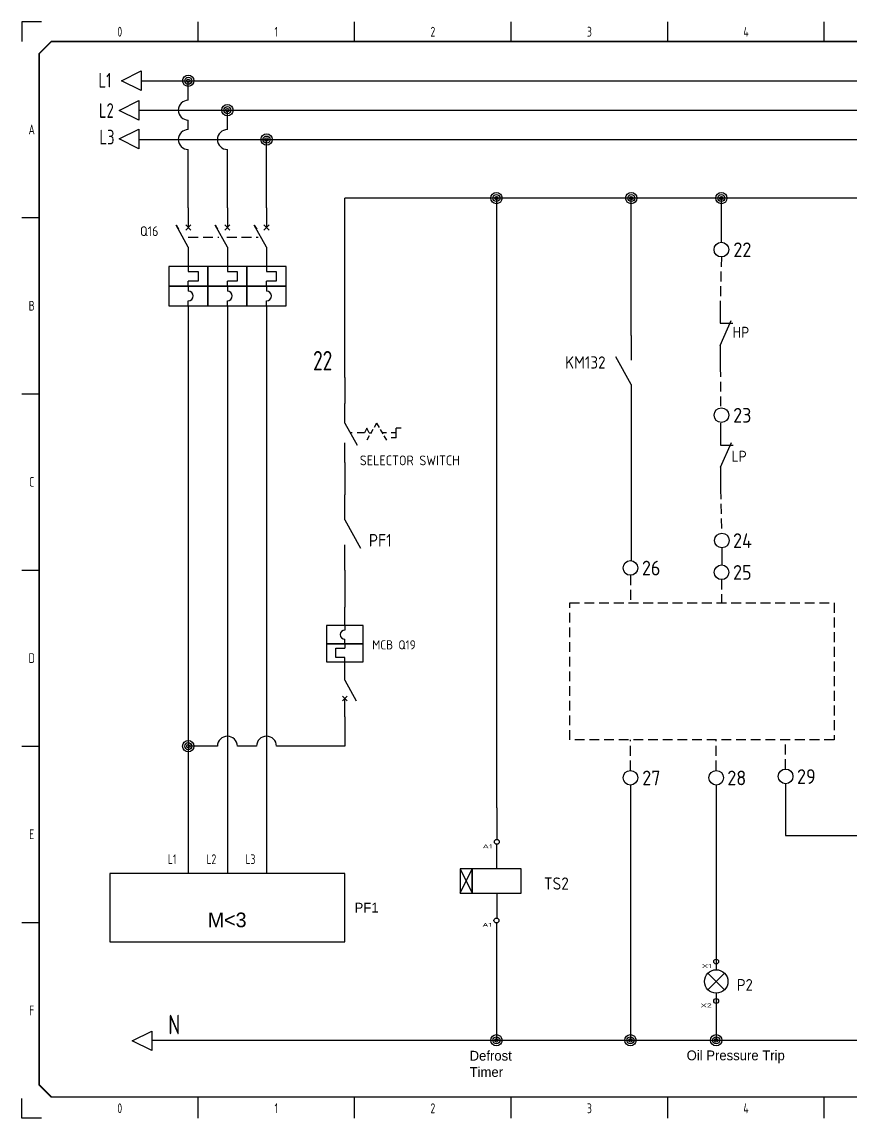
# Model space of a CAD drawing. Extents: x 5 to 415, y 5 to 285.
# Drawn here: x 5 to 216.6, y 5 to 285 of the extents above; entities that cross this region are included whole.
import ezdxf
from ezdxf.enums import TextEntityAlignment as Align

# ---------------------------------------------------------------- set-up
doc = ezdxf.new("R2010")
doc.units = 0
doc.header["$LTSCALE"] = 10
doc.linetypes.add('NASCOSTA', pattern=[0.375, 0.25, -0.125])
for name, color, linetype in [('LINK', 7, 'NASCOSTA'), ('SYMS', 7, 'Continuous'), ('TAGS', 4, 'Continuous'), ('TERMS', 3, 'Continuous'), ('TITLE', 7, 'Continuous'), ('Title blocks', 7, 'Continuous'), ('WIRECOPY', 70, 'Continuous'), ('WIREFIXED', 4, 'Continuous'), ('WIRES', 7, 'Continuous')]:
    doc.layers.add(name, color=color, linetype=linetype)
doc.styles.add('ISO8', font='ISO8.shx', dxfattribs={"width": 0.8})
doc.styles.add('ITALIC', font='ITALIC')
doc.styles.add('SIMPLEX', font='simplex')
doc.styles.add('WD_IEC', font='ISOCP2.shx', dxfattribs={"width": 0.9, "height": 4})

# ---------------------------------------------------------------- blocks, each defined once
blk = doc.blocks.new('Title_blocks_A3')
at = {"layer": 'TITLE', "const_width": 0.392}
blk.add_lwpolyline([(372.89, 13.53), (372.89, 276.86), (369.75, 280), (12.53, 280), (9.39, 276.86), (9.39, 13.53), (12.53, 10.39), (369.75, 10.39)], close=True, dxfattribs=at)
at = {"layer": 'Title blocks', "color": 7}
for p, q in [((50, 280), (50, 285)), ((90, 280), (90, 285)), ((130, 280), (130, 285)), ((170, 280), (170, 285)), ((5, 235), (9.39, 235)), ((5, 190), (9.39, 190)), ((5, 100), (9.39, 100)), ((5, 55), (9.39, 55)), ((50, 5), (50, 10.39)), ((90, 5), (90, 10.39)), ((130, 5), (130, 10.39)), ((170, 5), (170, 10.39))]:
    blk.add_line(p, q, dxfattribs=at)
at = {"layer": 'Title blocks', "color": 2}
for p, q in [((210, 280), (210, 285)), ((5, 145), (9.39, 145)), ((210, 5), (210, 10.39))]:
    blk.add_line(p, q, dxfattribs=at)
at = {"layer": 'Title blocks'}
for points in [[(10, 285), (5, 285), (5, 280)], [(10, 5), (5, 5), (5, 10)]]:
    blk.add_lwpolyline(points, dxfattribs=at)
at = {"layer": 'TITLE', "color": 1, "style": 'ITALIC'}
for tag, height, p in [('TITLE#1', 1.5, (393.23, 52.79)), ('TITLE#2', 1.5, (393.23, 50.25)), ('TITLE#3', 1.5, (393.23, 47.71)), ('TITLE#4', 1.5, (393.23, 45.16)), ('DWG#', 2, (393.23, 20.38))]:
    blk.add_attdef(tag, text='', height=height, dxfattribs=at).set_placement(p, align=Align.CENTER)
at = {"layer": 'TITLE', "color": 1, "style": 'SIMPLEX'}
blk.add_attdef('CAD#', (376.32, 34.6), '', height=1.25, rotation=90, dxfattribs=at)
at = {"layer": 'TITLE', "color": 1}
for tag, p, height, style in [('ENGINEER', (381.68, 34.6), 1.25, 'ITALIC'), ('CHKDBY', (396.6, 34.6), 1.25, 'ITALIC'), ('JOB#', (384.53, 30.65), 1.25, 'SIMPLEX'), ('DRAWNBY', (397.48, 30.65), 1.25, 'ITALIC'), ('SCALE', (383.14, 26.88), 1.25, 'SIMPLEX'), ('DATE', (396.4, 26.88), 1.25, 'SIMPLEX'), ('SHTS', (397.95, 13.15), 2, 'ITALIC')]:
    blk.add_attdef(tag, p, '', height=height, dxfattribs=dict(at, style=style))
at = {"layer": 'TITLE', "color": 1, "style": 'ITALIC'}
blk.add_attdef('SH#', text='', height=2, dxfattribs=at).set_placement((389.77, 13.15), align=Align.RIGHT)
at = {"layer": 'TITLE', "color": 7, "flags": 9}
blk.add_attdef('WD_TB', (381.46, 10.39), '', height=1.57, dxfattribs=at)
at = {"layer": 'Title blocks', "style": 'ISO8', "width": 0.8}
for s, p in [('0', (30, 282.5)), ('1', (70, 282.5)), ('2', (110, 282.5)), ('3', (150, 282.5)), ('4', (190, 282.5)), ('A', (7.5, 257.5)), ('B', (7.5, 212.5)), ('C', (7.5, 167.5)), ('D', (7.5, 122.5)), ('E', (7.5, 77.5)), ('F', (7.5, 32.5)), ('0', (30, 7.5)), ('1', (70, 7.5)), ('2', (110, 7.5)), ('3', (150, 7.5)), ('4', (190, 7.5))]:
    blk.add_text(s, height=2.5, dxfattribs=at).set_placement(p, align=Align.MIDDLE)
blk = doc.blocks.new('WD_WNH')
at = {"linetype": 'Continuous', "style": 'WD_IEC', "width": 0.8}
blk.add_attdef('WIRENO', text='', height=2.5, dxfattribs=at).set_placement((0, 0.75), align=Align.CENTER)
at = {"style": 'WD_IEC', "flags": 1}
for tag, p in [('W08USER', (0, 0.375)), ('W04USER', (0, 0.875)), ('W05USER', (0, 0.75)), ('W09USER', (0, 0.25)), ('W03USER', (0, 1)), ('W06USER', (0, 0.625)), ('W07USER', (0, 0.5)), ('W02USER', (0, 1.125)), ('W01USER', (0, 1.25)), ('W10USER', (0, 0.125))]:
    blk.add_attdef(tag, text='', height=0.08, dxfattribs=at).set_placement(p, align=Align.CENTER)
blk = doc.blocks.new('VCB11Q9')
for p, q in [((0, 7.5), (0, 2.5)), ((0, -2.5), (-3.12, 3.12)), ((-3.12, 3.12), (-2.52, 2.03)), ((-0.66, 1.84), (0.66, 3.16)), ((-0.66, 3.16), (0.66, 1.84)), ((0, -2.5), (0, -7.5)), ((0, -7.5), (0, -8.75)), ((0, -8.75), (2.5, -8.75)), ((2.5, -8.75), (2.5, -11.25)), ((0, -12.5), (0, -11.25)), ((2.5, -11.25), (0, -11.25)), ((0, -12.5), (0, -13.75)), ((0, -17.5), (0, -16.25)), ((0, -17.5), (0, -22.5))]:
    blk.add_line(p, q)
for points in [[(-5, -7.5), (-5, -12.5), (5, -12.5), (5, -7.5)], [(-5, -12.5), (-5, -17.5), (5, -17.5), (5, -12.5)]]:
    blk.add_lwpolyline(points, close=True)
blk.add_arc((0, -15), 1.25, 270, 90)
at = {"style": 'WD_IEC'}
for tag, p in [('INST', (-7.62, 6.3)), ('LOC', (-7.62, 3.3)), ('TAG1', (-7.62, 0.3)), ('RATING1', (-7.62, -2.7)), ('DESC1', (-7.62, -15.05)), ('DESC2', (-7.62, -18.05)), ('DESC3', (-7.62, -21.05))]:
    blk.add_attdef(tag, text='', height=2.5, dxfattribs=at).set_placement(p, align=Align.RIGHT)
blk.add_attdef('TERM01', text='', height=2, rotation=90, dxfattribs=at).set_placement((-1, 7.5), align=Align.RIGHT)
at = {"style": 'WD_IEC', "flags": 1}
for tag, p, height in [('X2TERM01', (0, 7.5), 0.32), ('X4LINK', (-2.15, 0), 0.32), ('X1LINK', (0.02, 0), 0.32), ('CONTACT', (-5.15, -7.55), 1), ('COMMON', (-3.9, -8.8), 1), ('ASSYCODE', (0.69, -18.77), 1), ('FAMILY', (0.69, -20.27), 1), ('X8TERM02', (0, -22.5), 0.32), ('CATDESC', (0.69, -21.77), 1)]:
    blk.add_attdef(tag, p, '', height=height, dxfattribs=at)
at = {"style": 'WD_IEC', "flags": 9}
for tag, p in [('MFG', (7.81, 5.44)), ('CAT', (7.81, 2.94))]:
    blk.add_attdef(tag, text='', height=1.5, dxfattribs=at).set_placement(p, align=Align.RIGHT)
at = {"lineweight": 15, "style": 'WD_IEC'}
blk.add_attdef('XREF', text='', height=2.5, dxfattribs=at).set_placement((-7.62, -12.05), align=Align.RIGHT)
at = {"style": 'WD_IEC'}
blk.add_attdef('TERM02', (-1, -22.5), '', height=2, rotation=90, dxfattribs=at)
blk = doc.blocks.new('VCB21Q9')
for p, q in [((0, 7.5), (0, 2.5)), ((0, -2.5), (-3.12, 3.12)), ((-3.12, 3.12), (-2.52, 2.03)), ((-0.66, 1.84), (0.66, 3.16)), ((-0.66, 3.16), (0.66, 1.84)), ((0, -2.5), (0, -7.5)), ((0, -7.5), (0, -8.75)), ((0, -8.75), (2.5, -8.75)), ((2.5, -8.75), (2.5, -11.25)), ((0, -12.5), (0, -11.25)), ((2.5, -11.25), (0, -11.25)), ((0, -12.5), (0, -13.75)), ((0, -17.5), (0, -16.25)), ((0, -17.5), (0, -22.5))]:
    blk.add_line(p, q)
for points in [[(-5, -7.5), (-5, -12.5), (5, -12.5), (5, -7.5)], [(-5, -12.5), (-5, -17.5), (5, -17.5), (5, -12.5)]]:
    blk.add_lwpolyline(points, close=True)
blk.add_arc((0, -15), 1.25, 270, 90)
at = {"style": 'WD_IEC'}
for tag, p in [('INST', (-5.27, 9.9)), ('LOC', (-5.27, 6.9)), ('TAG2', (-5.27, 3.9)), ('DESC1', (-8.42, -12.55)), ('DESC2', (-8.42, -15.55)), ('DESC3', (-8.42, -18.55))]:
    blk.add_attdef(tag, text='', height=2.5, dxfattribs=at).set_placement(p, align=Align.RIGHT)
blk.add_attdef('TERM01', text='', height=2, rotation=90, dxfattribs=at).set_placement((-1, 7.5), align=Align.RIGHT)
at = {"style": 'WD_IEC', "flags": 1}
for tag, p, height in [('X2TERM01', (0, 7.5), 0.32), ('X4LINK', (-2.15, 0), 0.32), ('X1LINK', (-0.13, 0), 0.32), ('CONTACT', (-5.15, -7.55), 1), ('FAMILY', (0.69, -20.27), 1), ('X8TERM02', (0, -22.5), 0.32)]:
    blk.add_attdef(tag, p, '', height=height, dxfattribs=at)
at = {"lineweight": 15, "style": 'WD_IEC'}
blk.add_attdef('XREF', text='', height=2.5, dxfattribs=at).set_placement((-8.42, -6.55), align=Align.RIGHT)
at = {"style": 'WD_IEC', "flags": 1}
blk.add_attdef('RATING1', text='', height=2.5, dxfattribs=at).set_placement((-8.42, -9.55), align=Align.RIGHT)
at = {"style": 'WD_IEC'}
blk.add_attdef('TERM02', (-1, -22.5), '', height=2, rotation=90, dxfattribs=at)
blk = doc.blocks.new('WDDOT')
for radius in [0.72, 0.449, 0.223]:
    blk.add_circle((0, 0), radius)
blk = doc.blocks.new('VCR21')
for p, q in [((0, 7.5), (0, 2.5)), ((0, -2.5), (-3.12, 3.12)), ((0, -2.5), (0, -7.5))]:
    blk.add_line(p, q)
at = {"style": 'WD_IEC'}
for tag, p in [('INST', (-5.25, 6.75)), ('LOC', (-5.25, 3.75)), ('TAG2', (-5.25, 0.75)), ('XREF', (-5.25, -3.75)), ('DESC1', (-5.25, -6.75)), ('DESC2', (-5.25, -9.75)), ('DESC3', (-5.25, -12.75))]:
    blk.add_attdef(tag, text='', height=2.5, dxfattribs=at).set_placement(p, align=Align.RIGHT)
blk.add_attdef('TERM01', text='', height=2, rotation=90, dxfattribs=at).set_placement((-1, 7.5), align=Align.RIGHT)
at = {"style": 'WD_IEC', "flags": 1}
for tag, p, height in [('X2TERM01', (0, 7.5), 0.32), ('X4LINK', (-2.75, 0), 0.32), ('X1LINK', (-0.5, 0), 0.32), ('CONTACT', (4, -3.5), 1), ('FAMILY', (4, -5), 1), ('COMMON', (5.25, -4.75), 1), ('X8TERM02', (0, -7.5), 0.32)]:
    blk.add_attdef(tag, p, '', height=height, dxfattribs=at)
at = {"style": 'WD_IEC'}
blk.add_attdef('TERM02', (-1, -7.5), '', height=2, rotation=90, dxfattribs=at)
blk = doc.blocks.new('VSS112')
for p, q in [((0, 7.5), (0, 2.5)), ((0, -2.5), (-3.12, 3.12)), ((-13.12, 1.25), (-11.88, 1.25)), ((-13.12, 1.25), (-13.12, -1.25)), ((-13.12, 0), (-11.88, 0)), ((-10, 0.75), (-10.62, 1.83)), ((-10.62, 0), (-9.57, 0)), ((-9.06, -0.88), (-9.69, 0.21)), ((-7.19, -0.88), (-6.56, 0.21)), ((-6.25, 0), (-6.68, 0)), ((-6.25, 0.75), (-5.62, 1.83)), ((-6.25, 0), (-5.62, -1.25)), ((-5.62, -1.25), (-5, 0)), ((-5, 0), (-3.12, 0)), ((-1.88, 0), (-1.39, 0)), ((-14.38, -1.25), (-13.12, -1.25)), ((-8.12, -2.5), (-8.75, -1.42)), ((-8.12, -2.5), (-7.5, -1.42)), ((0, -2.5), (0, -7.5))]:
    blk.add_line(p, q)
at = {"style": 'WD_IEC'}
for tag, p in [('INST', (-15.5, 9.25)), ('LOC', (-15.5, 6.25)), ('TAG1', (-15.5, 3.25)), ('DESC1', (-15.5, -9.35)), ('DESC2', (-15.5, -12.35)), ('DESC3', (-15.5, -15.35))]:
    blk.add_attdef(tag, text='', height=2.5, dxfattribs=at).set_placement(p, align=Align.RIGHT)
at = {"style": 'WD_IEC', "flags": 8}
for tag, p in [('POS1', (-10.62, 3.5)), ('POS2', (-5.62, 3.5))]:
    blk.add_attdef(tag, text='', height=2, rotation=90, dxfattribs=at).set_placement(p, align=Align.MIDDLE_LEFT)
at = {"style": 'WD_IEC'}
blk.add_attdef('TERM01', text='', height=2, rotation=90, dxfattribs=at).set_placement((-1, 7.5), align=Align.RIGHT)
at = {"style": 'WD_IEC', "flags": 1}
for tag, p, height in [('X2TERM01', (0, 7.5), 0.32), ('CONTACT', (0.5, 4.5), 1), ('COMMON', (1.75, 3.25), 1), ('X1LINK', (0, 0), 0.32), ('X8TERM02', (0, -7.5), 0.32), ('ASSYCODE', (1, -9), 1), ('FAMILY', (1, -10.5), 1), ('CATDESC', (1, -12), 1)]:
    blk.add_attdef(tag, p, '', height=height, dxfattribs=at)
at = {"style": 'WD_IEC', "flags": 9}
for tag, p in [('MFG', (-16, -0.25)), ('CAT', (-16, -2.75))]:
    blk.add_attdef(tag, text='', height=1.5, dxfattribs=at).set_placement(p, align=Align.RIGHT)
at = {"style": 'WD_IEC'}
blk.add_attdef('TERM02', (-1, -7.5), '', height=2, rotation=90, dxfattribs=at)
at = {"lineweight": 15, "style": 'WD_IEC'}
blk.add_attdef('XREF', text='', height=2.5, dxfattribs=at).set_placement((-15.5, -6.35), align=Align.RIGHT)
blk.add_attdef('STATE', (1.25, -6.35), '', height=2.5, dxfattribs=at)
blk = doc.blocks.new('WD_WCV')
at = {"linetype": 'Continuous', "style": 'WD_IEC', "width": 0.8}
blk.add_attdef('WIRECOPY', text='', height=2.5, dxfattribs=at).set_placement((-1.6, 0), align=Align.MIDDLE_RIGHT)
blk = doc.blocks.new('VTD1N')
for p, q in [((0, 2.5), (0, 7.5)), ((-7.5, -2.5), (-5, 2.5)), ((-7.5, 2.5), (-5, -2.5)), ((0, -2.5), (0, -7.5))]:
    blk.add_line(p, q)
for points in [[(-7.5, 2.5), (-7.5, -2.5), (-5, -2.5), (-5, 2.5)], [(-5, 2.5), (-5, -2.5), (5, -2.5), (5, 2.5)]]:
    blk.add_lwpolyline(points, close=True)
at = {"style": 'WD_IEC'}
for tag, p in [('INST', (-5.25, 10.5)), ('LOC', (-5.25, 7.5)), ('TAG1', (-5.25, 4.5)), ('DESC1', (-5.25, -6.85)), ('DESC2', (-5.25, -9.85)), ('DESC3', (-5.25, -12.85))]:
    blk.add_attdef(tag, text='', height=2.5, dxfattribs=at).set_placement(p, align=Align.RIGHT)
blk.add_attdef('TERM01', text='', height=2, rotation=90, dxfattribs=at).set_placement((-1, 7.5), align=Align.RIGHT)
at = {"style": 'WD_IEC', "flags": 1}
for tag, p, height in [('X2TERM01', (0, 7.5), 0.32), ('X4LINK', (-7.5, 0), 0.32), ('ASSYCODE', (1, -4), 1), ('FAMILY', (1, -5.5), 1), ('CATDESC', (1, -7), 1), ('X8TERM02', (0, -7.5), 0.32)]:
    blk.add_attdef(tag, p, '', height=height, dxfattribs=at)
at = {"style": 'WD_IEC', "flags": 9}
for tag, p in [('MFG', (-8.5, 1)), ('CAT', (-8.5, -1.5))]:
    blk.add_attdef(tag, text='', height=1.5, dxfattribs=at).set_placement(p, align=Align.RIGHT)
at = {"style": 'WD_IEC'}
blk.add_attdef('RATING1', text='', height=2.5, dxfattribs=at).set_placement((6.5, 2.5), align=Align.MIDDLE_LEFT)
blk.add_attdef('TERM02', (-1, -7.5), '', height=2, rotation=90, dxfattribs=at)
at = {"style": 'WD_IEC', "width": 0.9, "flags": 1}
blk.add_attdef('X1LINK', (5, 0), '', height=0.32, dxfattribs=at)
at = {"lineweight": 9, "style": 'WD_IEC'}
for tag, p in [('NO', (-5.5, -16.5)), ('NC', (-5.5, -19.5))]:
    blk.add_attdef(tag, text='', height=2.5, dxfattribs=at).set_placement(p, align=Align.TOP_RIGHT)
for tag, p in [('XREFNO', (-4, -16.5)), ('XREFNC', (-4, -19.5))]:
    blk.add_attdef(tag, text='', height=2.5, dxfattribs=at).set_placement(p, align=Align.TOP_LEFT)
blk = doc.blocks.new('VT0002')
blk.add_circle((0, 0), 1.25)
at = {"style": 'WD_IEC', "flags": 1}
for tag, p, height in [('ASSYCODE', (2.75, 10.75), 1), ('CATDESC', (2.75, 9.25), 1), ('MFG', (2.75, 7.25), 1.5), ('CAT', (2.75, 4.75), 1.5), ('X4PIN01', (-1.25, 1), 0.25), ('X4TERM01', (-1.25, 0), 0.25), ('X4TERMDESC01', (-1.25, 0.5), 0.4), ('STRIPSEQ', (0, 0), 0.025), ('X2PIN01', (0, 2.25), 0.25), ('X2TERM01', (0, 1.25), 0.25), ('X8PIN01', (0, -0.25), 0.25), ('X2TERMDESC01', (0, 1.75), 0.4), ('X1PIN01', (1.25, 1), 0.25), ('X1TERM01', (1.25, 0), 0.25), ('X1TERMDESC01', (1.25, 0.5), 0.4), ('LINKTERM', (0, -0.04), 0.025), ('X8TERM01', (0, -1.25), 0.25), ('X8TERMDESC01', (0, -0.75), 0.4)]:
    blk.add_attdef(tag, p, '', height=height, dxfattribs=at)
at = {"style": 'WD_IEC'}
for tag, p in [('INST', (-2.25, 6.5)), ('LOC', (-2.25, 3.5)), ('DESC1', (-2.25, -6.25)), ('DESC3', (-2.25, -12.25)), ('DESC2', (-2.25, -9.25))]:
    blk.add_attdef(tag, text='', height=2.5, dxfattribs=at).set_placement(p, align=Align.RIGHT)
at = {"style": 'WD_IEC', "flags": 8}
for tag, height, p in [('TAGSTRIP', 2.5, (-2.25, 0.5)), ('TERM01', 2, (-2.25, -3.25))]:
    blk.add_attdef(tag, text='', height=height, dxfattribs=at).set_placement(p, align=Align.RIGHT)
blk = doc.blocks.new('VCR22')
for p, q in [((0, 7.5), (0, 2.5)), ((0, -2.5), (2.5, 3.12)), ((0, 2.5), (2.87, 2.5)), ((0, -2.5), (0, -7.5))]:
    blk.add_line(p, q)
at = {"style": 'WD_IEC'}
for tag, p in [('INST', (-5.25, 5.25)), ('LOC', (-5.25, 2.25)), ('TAG2', (-5.25, -0.75)), ('XREF', (-5.25, -3.75)), ('DESC1', (-5.25, -6.75)), ('DESC2', (-5.25, -9.75)), ('DESC3', (-5.25, -12.75))]:
    blk.add_attdef(tag, text='', height=2.5, dxfattribs=at).set_placement(p, align=Align.RIGHT)
at = {"style": 'WD_IEC', "flags": 1}
for tag, p, height in [('X2TERM01', (0, 7.5), 0.32), ('X4LINK', (-0.55, 0), 0.32), ('X1LINK', (1.92, 0), 0.32), ('CONTACT', (4, -3.5), 1), ('FAMILY', (4, -5), 1), ('COMMON', (5.25, -4.75), 1), ('X8TERM02', (0, -7.5), 0.32)]:
    blk.add_attdef(tag, p, '', height=height, dxfattribs=at)
at = {"style": 'WD_IEC'}
blk.add_attdef('TERM01', text='', height=2, rotation=90, dxfattribs=at).set_placement((-1, 7.5), align=Align.RIGHT)
blk.add_attdef('TERM02', (-1, -7.5), '', height=2, rotation=90, dxfattribs=at)
blk = doc.blocks.new('VT0W02')
blk.add_circle((0, 0), 1.25)
at = {"style": 'WD_IEC', "flags": 1}
for tag, p, height in [('ASSYCODE', (2.75, 10.75), 1), ('CATDESC', (2.75, 9.25), 1), ('MFG', (2.75, 7.25), 1.5), ('CAT', (2.75, 4.75), 1.5), ('X2TERMDESC01', (0, 1.75), 0.4), ('X4TERM01', (-1.25, 0), 0.25), ('X4TERMDESC01', (-1.25, 0.5), 0.4), ('STRIPSEQ', (0, 0), 0.025), ('X2TERM01', (0, 1.25), 0.25), ('X1TERM01', (1.25, 0), 0.25), ('X1TERMDESC01', (1.25, 0.5), 0.4), ('LINKTERM', (0, -0.0375), 0.025), ('X8TERM01', (0, -1.25), 0.25), ('X8TERMDESC01', (0, -0.75), 0.4)]:
    blk.add_attdef(tag, p, '', height=height, dxfattribs=at)
at = {"style": 'WD_IEC'}
for tag, p in [('INST', (-2.25, 6.5)), ('LOC', (-2.25, 3.5)), ('DESC1', (-2.25, -6.25)), ('DESC2', (-2.25, -9.25)), ('DESC3', (-2.25, -12.25))]:
    blk.add_attdef(tag, text='', height=2.5, dxfattribs=at).set_placement(p, align=Align.RIGHT)
at = {"style": 'WD_IEC', "flags": 8}
for tag, p in [('TAGSTRIP', (-2.25, 0.5)), ('WIRENO', (-2.25, -3.25))]:
    blk.add_attdef(tag, text='', height=2.5, dxfattribs=at).set_placement(p, align=Align.RIGHT)
blk = doc.blocks.new('WD_WCH')
at = {"linetype": 'Continuous', "style": 'WD_IEC', "width": 0.8}
blk.add_attdef('WIRECOPY', text='', height=2.5, dxfattribs=at).set_placement((0, 0.75), align=Align.CENTER)
blk = doc.blocks.new('VLT1R')
for p, q in [((0, 7.5), (0, 2.5)), ((-1.77, -1.77), (1.77, 1.77)), ((1.77, -1.77), (-1.77, 1.77)), ((0, -2.5), (0, -7.5))]:
    blk.add_line(p, q)
blk.add_circle((0, 0), 2.5)
at = {"style": 'WD_IEC'}
for tag, p in [('INST', (-5.5, 10.25)), ('LOC', (-5.5, 6.75)), ('TAG1', (-5.5, 3.25)), ('DESC1', (-5.5, -6.35)), ('DESC2', (-5.5, -9.85)), ('DESC3', (-5.5, -13.35))]:
    blk.add_attdef(tag, text='', height=2.5, dxfattribs=at).set_placement(p, align=Align.RIGHT)
blk.add_attdef('TERM01', text='', height=2, rotation=90, dxfattribs=at).set_placement((-1, 7.5), align=Align.RIGHT)
at = {"style": 'WD_IEC', "flags": 1}
for tag, p, height in [('X2TERM01', (0, 7.5), 0.32), ('X4LINK', (-3, 0), 0.32), ('X1LINK', (3, 0), 0.32), ('ASSYCODE', (1, -4), 1), ('FAMILY', (1, -5.5), 1), ('CATDESC', (1, -7), 1), ('X8TERM02', (0, -7.5), 0.32)]:
    blk.add_attdef(tag, p, '', height=height, dxfattribs=at)
at = {"style": 'WD_IEC', "flags": 9}
for tag, p in [('MFG', (-6, -0.25)), ('CAT', (-6, -2.75))]:
    blk.add_attdef(tag, text='', height=1.5, dxfattribs=at).set_placement(p, align=Align.RIGHT)
at = {"style": 'WD_IEC'}
blk.add_attdef('TERM02', (-1, -7.5), '', height=2, rotation=90, dxfattribs=at)
at = {"lineweight": 13, "style": 'WD_IEC'}
blk.add_attdef('COLOR', text='', height=2.5, dxfattribs=at).set_placement((3.75, 0), align=Align.MIDDLE_LEFT)
at = {"lineweight": 15, "style": 'WD_IEC'}
blk.add_attdef('XREF', text='', height=2.5, dxfattribs=at).set_placement((-5.5, -18), align=Align.RIGHT)

msp = doc.modelspace()

# ---------------------------------------------------------------- linework, layer by layer
for p, q in [((87.5, 194.2), (87.5, 187.5)), ((87.5, 172.5), (87.49, 164.2)), ((87.49, 145), (87.5, 135.5))]:
    msp.add_line(p, q)
for points in [[(35.45, 267.48), (30.45, 269.98), (35.45, 272.48)], [(34.86, 259.9), (29.86, 262.4), (34.86, 264.9)], [(34.86, 252.62), (29.86, 255.12), (34.86, 257.62)], [(27.5, 67.5), (27.5, 50), (87.5, 50), (87.5, 67.5), (57.5, 67.5)], [(38.17, 22.24), (33.17, 24.74), (38.17, 27.24)]]:
    msp.add_lwpolyline(points, close=True)
at = {"layer": 'LINK'}
for p, q in [((183.71, 224.96), (183.43, 213.63)), ((183.44, 196.81), (183.53, 186.36)), ((183.51, 165.62), (183.8, 154.41)), ((160.48, 143.66), (160.48, 136.6)), ((183.76, 142.54), (183.76, 136.6)), ((160.48, 93.8), (160.48, 101.6)), ((182.39, 93.8), (182.39, 101.6)), ((200.13, 94.15), (200.13, 101.6))]:
    msp.add_line(p, q, dxfattribs=at)
for points in [[(47.52, 230), (55.35, 230)], [(57.37, 230), (65.35, 230)]]:
    msp.add_lwpolyline(points, dxfattribs=at)
msp.add_lwpolyline([(145, 136.6), (212.5, 136.6), (212.5, 101.6), (145, 101.6)], close=True, dxfattribs=at)
at = {"layer": 'WIRES'}
for p, q in [((35.55, 269.96), (343.77, 269.96)), ((47.5, 265), (47.5, 269.96)), ((35, 262.46), (343.77, 262.46)), ((57.5, 257.5), (57.5, 262.46)), ((47.5, 257.5), (47.5, 259.92)), ((35, 254.96), (343.77, 254.96)), ((67.5, 237.5), (67.5, 254.96)), ((47.5, 237.5), (47.5, 252.42)), ((57.5, 237.5), (57.5, 252.42)), ((87.5, 194.2), (87.5, 240)), ((345, 240), (87.5, 240)), ((126.24, 240), (126.24, 84.21)), ((160.69, 204.89), (160.69, 240)), ((183.71, 228.71), (183.71, 240)), ((47.5, 207.5), (47.5, 67.5)), ((57.5, 207.5), (57.5, 67.5)), ((67.5, 207.5), (67.5, 67.5)), ((160.69, 186.14), (160.69, 147.41)), ((183.85, 150.66), (183.85, 146.29)), ((87.5, 107.5), (87.5, 100)), ((54.96, 100), (47.5, 100)), ((64.96, 100), (60.04, 100)), ((87.5, 100), (70.04, 100)), ((160.48, 90.05), (160.48, 24.87)), ((182.39, 90.05), (182.39, 48.89)), ((200.13, 90.4), (200.13, 77.22)), ((126.35, 84.21), (126.35, 76.18)), ((200.13, 77.22), (230.3, 77.22)), ((126.24, 54.85), (126.24, 24.87)), ((182.39, 30.89), (182.39, 24.87)), ((38.17, 24.87), (346.94, 24.87))]:
    msp.add_line(p, q, dxfattribs=at)
for centre, start, end in [((47.5, 262.46), 90, 270), ((47.5, 254.96), 90, 270), ((57.5, 254.96), 90, 270), ((57.5, 100), 0, 180), ((67.5, 100), 0, 180)]:
    msp.add_arc(centre, 2.54, start, end, dxfattribs=at)

# ---------------------------------------------------------------- block references
at = {"layer": 'SYMS'}
for name, p in [('Title_blocks_A3', (0, 0)), ('VCB21Q9', (57.5, 230)), ('VCB21Q9', (67.5, 230))]:
    msp.add_blockref(name, p, dxfattribs=at)
at = {"layer": 'SYMS', "xscale": 2, "yscale": 2, "zscale": 2}
for p in [(47.5, 269.96), (57.5, 262.46), (67.5, 254.96), (126.24, 240), (160.69, 240), (183.71, 240), (47.5, 100), (126.24, 24.87), (160.48, 24.87), (182.39, 24.87)]:
    msp.add_blockref('WDDOT', p, dxfattribs=at)
at = {"layer": 'SYMS'}
ref = msp.add_blockref('VCB11Q9', (47.5, 230), dxfattribs=at)
ref.add_attrib('TAG1', 'Q16', dxfattribs={"layer": 'TAGS', "height": 2.5, "style": 'WD_IEC'}).set_placement((39.88, 230.3), align=Align.RIGHT)
ref = msp.add_blockref('VT0W02', (183.71, 226.83), dxfattribs=dict(at, xscale=1.5, yscale=1.5, zscale=1.5))
ref.add_attrib('TAGSTRIP', '22', dxfattribs={"layer": 'TAGS', "height": 3.75, "style": 'WD_IEC', "flags": 8}).set_placement((191.38, 224.92), align=Align.RIGHT)
ref = msp.add_blockref('VCR22', (183.43, 205.2), dxfattribs=dict(at, xscale=1.125, yscale=1.125, zscale=1.125))
ref.add_attrib('TAG2', 'HP', dxfattribs={"layer": 'TAGS', "height": 2.812, "style": 'WD_IEC'}).set_placement((190.84, 204.31), align=Align.RIGHT)
ref = msp.add_blockref('VCR21', (160.69, 195.51), dxfattribs=dict(at, xscale=1.25, yscale=1.25, zscale=1.25))
ref.add_attrib('TAG2', 'KM132', dxfattribs={"layer": 'TAGS', "height": 3.125, "style": 'WD_IEC'}).set_placement((154.13, 196.45), align=Align.RIGHT)
ref = msp.add_blockref('VSS112', (87.5, 180), dxfattribs=dict(at, rotation=180))
ref.add_attrib('TAG1', 'SELECTOR SWITCH', dxfattribs={"layer": 'TAGS', "height": 2.5, "rotation": 180, "style": 'WD_IEC', "text_generation_flag": 6}).set_placement((116.88, 171.75), align=Align.RIGHT)
ref = msp.add_blockref('VT0W02', (183.73, 184.55), dxfattribs=dict(at, xscale=1.5, yscale=1.5, zscale=1.5))
ref.add_attrib('TAGSTRIP', '23', dxfattribs={"layer": 'TAGS', "height": 3.75, "style": 'WD_IEC', "flags": 8}).set_placement((191.4, 182.64), align=Align.RIGHT)
ref = msp.add_blockref('VCR22', (183.51, 174.06), dxfattribs=dict(at, xscale=1.125, yscale=1.125, zscale=1.125))
ref.add_attrib('TAG2', 'LP', dxfattribs={"layer": 'TAGS', "height": 2.812, "style": 'WD_IEC'}).set_placement((190.19, 172.65), align=Align.RIGHT)
ref = msp.add_blockref('VCR21', (87.49, 154.6), dxfattribs=dict(at, xscale=1.28, yscale=1.28, zscale=1.28, rotation=180))
ref.add_attrib('TAG2', 'PF1', dxfattribs={"layer": 'TAGS', "height": 3.2, "rotation": 180, "style": 'WD_IEC', "text_generation_flag": 6}).set_placement((99.5, 150.98), align=Align.RIGHT)
ref = msp.add_blockref('VT0W02', (183.85, 152.53), dxfattribs=dict(at, xscale=1.5, yscale=1.5, zscale=1.5))
ref.add_attrib('TAGSTRIP', '24', dxfattribs={"layer": 'TAGS', "height": 3.75, "style": 'WD_IEC', "flags": 8}).set_placement((191.53, 150.62), align=Align.RIGHT)
ref = msp.add_blockref('VT0W02', (160.48, 145.53), dxfattribs=dict(at, xscale=1.5, yscale=1.5, zscale=1.5))
ref.add_attrib('TAGSTRIP', '26', dxfattribs={"layer": 'TAGS', "height": 3.75, "style": 'WD_IEC', "flags": 8}).set_placement((168.15, 143.62), align=Align.RIGHT)
ref = msp.add_blockref('VT0W02', (183.76, 144.42), dxfattribs=dict(at, xscale=1.5, yscale=1.5, zscale=1.5))
ref.add_attrib('TAGSTRIP', '25', dxfattribs={"layer": 'TAGS', "height": 3.75, "style": 'WD_IEC', "flags": 8}).set_placement((191.44, 142.51), align=Align.RIGHT)
ref = msp.add_blockref('VCB11Q9', (87.5, 114.5), dxfattribs=dict(at, xscale=0.9333333331863264, yscale=0.9333333331863264, zscale=0.9333333331863264, rotation=180))
ref.add_attrib('TAG1', 'MCB Q19', dxfattribs={"layer": 'TAGS', "height": 2.333, "rotation": 180, "style": 'WD_IEC', "text_generation_flag": 6}).set_placement((105.61, 124.72), align=Align.RIGHT)
ref = msp.add_blockref('VT0W02', (160.48, 91.92), dxfattribs=dict(at, xscale=1.5, yscale=1.5, zscale=1.5))
ref.add_attrib('TAGSTRIP', '27', dxfattribs={"layer": 'TAGS', "height": 3.75, "style": 'WD_IEC', "flags": 8}).set_placement((168.15, 90.01), align=Align.RIGHT)
ref = msp.add_blockref('VT0W02', (182.39, 91.92), dxfattribs=dict(at, xscale=1.5, yscale=1.5, zscale=1.5))
ref.add_attrib('TAGSTRIP', '28', dxfattribs={"layer": 'TAGS', "height": 3.75, "style": 'WD_IEC', "flags": 8}).set_placement((190.07, 90.01), align=Align.RIGHT)
ref = msp.add_blockref('VT0W02', (200.13, 92.27), dxfattribs=dict(at, xscale=1.5, yscale=1.5, zscale=1.5))
ref.add_attrib('TAGSTRIP', '29', dxfattribs={"layer": 'TAGS', "height": 3.75, "style": 'WD_IEC', "flags": 8}).set_placement((207.81, 90.36), align=Align.RIGHT)
ref = msp.add_blockref('VT0002', (126.35, 75.56), dxfattribs=dict(at, xscale=0.5, yscale=0.5, zscale=0.5))
ref.add_attrib('TERM01', 'A1', dxfattribs={"layer": 'TERMS', "height": 1, "style": 'WD_IEC', "width": 2, "flags": 8}).set_placement((125.22, 73.93), align=Align.RIGHT)
ref = msp.add_blockref('VTD1N', (126.31, 65.54), dxfattribs=dict(at, xscale=1.25, yscale=1.25, zscale=1.25))
ref.add_attrib('TAG1', 'TS2', dxfattribs={"layer": 'TAGS', "height": 3.125, "style": 'WD_IEC'}).set_placement((144.73, 63.35), align=Align.RIGHT)
ref = msp.add_blockref('VT0002', (126.24, 55.47), dxfattribs=dict(at, xscale=0.5, yscale=0.5, zscale=0.5))
ref.add_attrib('TERM01', 'A1', dxfattribs={"layer": 'TERMS', "height": 1, "style": 'WD_IEC', "width": 2, "flags": 8}).set_placement((125.12, 53.85), align=Align.RIGHT)
ref = msp.add_blockref('VLT1R', (182.39, 39.89), dxfattribs=dict(at, xscale=1.2, yscale=1.2, zscale=1.2))
ref.add_attrib('TAG1', 'P2', dxfattribs={"layer": 'TAGS', "height": 3, "style": 'WD_IEC'}).set_placement((191.74, 37.52), align=Align.RIGHT)
ref = msp.add_blockref('VT0002', (182.38, 44.97), dxfattribs=dict(at, xscale=0.5, yscale=0.5, zscale=0.5))
ref.add_attrib('TERM01', 'X1', dxfattribs={"layer": 'TERMS', "height": 1, "style": 'WD_IEC', "width": 2, "flags": 8}).set_placement((181.25, 43.35), align=Align.RIGHT)
ref = msp.add_blockref('VT0002', (182.38, 34.91), dxfattribs=dict(at, xscale=0.5, yscale=0.5, zscale=0.5))
ref.add_attrib('TERM01', 'X2', dxfattribs={"layer": 'TERMS', "height": 1, "style": 'WD_IEC', "width": 2, "flags": 8}).set_placement((181.25, 33.28), align=Align.RIGHT)
at = {"layer": 'WIRECOPY'}
ref = msp.add_blockref('WD_WCV', (87.5, 198.47), dxfattribs=dict(at, xscale=2, yscale=2, zscale=2))
ref.add_attrib('WIRECOPY', '22', dxfattribs={"linetype": 'Continuous', "height": 5, "style": 'WD_IEC', "width": 0.8}).set_placement((84.3, 198.47), align=Align.MIDDLE_RIGHT)
ref = msp.add_blockref('WD_WCH', (43.93, 24.87), dxfattribs=dict(at, xscale=2, yscale=2, zscale=2))
ref.add_attrib('WIRECOPY', 'N', dxfattribs={"linetype": 'Continuous', "height": 5, "style": 'WD_IEC', "width": 0.8}).set_placement((43.93, 26.37), align=Align.CENTER)
at = {"layer": 'WIREFIXED'}
ref = msp.add_blockref('WD_WNH', (26.22, 267.1), dxfattribs=dict(at, xscale=1.5, yscale=1.5, zscale=1.5))
ref.add_attrib('WIRENOF', 'L1', dxfattribs={"linetype": 'Continuous', "height": 3.75, "style": 'WD_IEC', "width": 0.8}).set_placement((26.22, 268.22), align=Align.CENTER)
ref = msp.add_blockref('WD_WNH', (26.58, 259.38), dxfattribs=dict(at, xscale=1.5, yscale=1.5, zscale=1.5))
ref.add_attrib('WIRENOF', 'L2', dxfattribs={"linetype": 'Continuous', "height": 3.75, "style": 'WD_IEC', "width": 0.8}).set_placement((26.58, 260.5), align=Align.CENTER)
ref = msp.add_blockref('WD_WNH', (26.74, 252.58), dxfattribs=dict(at, xscale=1.5, yscale=1.5, zscale=1.5))
ref.add_attrib('WIRENOF', 'L3', dxfattribs={"linetype": 'Continuous', "height": 3.75, "style": 'WD_IEC', "width": 0.8}).set_placement((26.74, 253.7), align=Align.CENTER)
ref = msp.add_blockref('WD_WNH', (43.4, 69.12), dxfattribs=at)
ref.add_attrib('WIRENOF', 'L1', dxfattribs={"linetype": 'Continuous', "height": 2.5, "style": 'WD_IEC', "width": 0.8}).set_placement((43.4, 69.88), align=Align.CENTER)
ref = msp.add_blockref('WD_WNH', (53.4, 69.12), dxfattribs=at)
ref.add_attrib('WIRENOF', 'L2', dxfattribs={"linetype": 'Continuous', "height": 2.5, "style": 'WD_IEC', "width": 0.8}).set_placement((53.4, 69.88), align=Align.CENTER)
ref = msp.add_blockref('WD_WNH', (63.4, 69.12), dxfattribs=at)
ref.add_attrib('WIRENOF', 'L3', dxfattribs={"linetype": 'Continuous', "height": 2.5, "style": 'WD_IEC', "width": 0.8}).set_placement((63.4, 69.88), align=Align.CENTER)

# ---------------------------------------------------------------- texts
at = {"attachment_point": 1}
for s, width, gutter_width, insert, char_height in [('{\\C4;PF1}', 10, 12.5, (90, 60), 2.5), ('M<3', 18.75, 18.75, (52.5, 57.5), 3.75)]:
    msp.add_mtext_dynamic_manual_height_columns(s, width=width, gutter_width=gutter_width, heights=[0], dxfattribs=dict(at, insert=insert, char_height=char_height))
at = {"layer": 'LINK', "char_height": 2.5, "attachment_point": 1}
for s, width, insert in [('Oil Pressure Trip', 27.4898, (174.84, 22.27)), ('Defrost\\PTimer', 14.8022, (119.39, 22.18))]:
    msp.add_mtext_dynamic_manual_height_columns(s, width=width, gutter_width=12.5, heights=[0], dxfattribs=dict(at, insert=insert))

doc.saveas('drawing.dxf')
